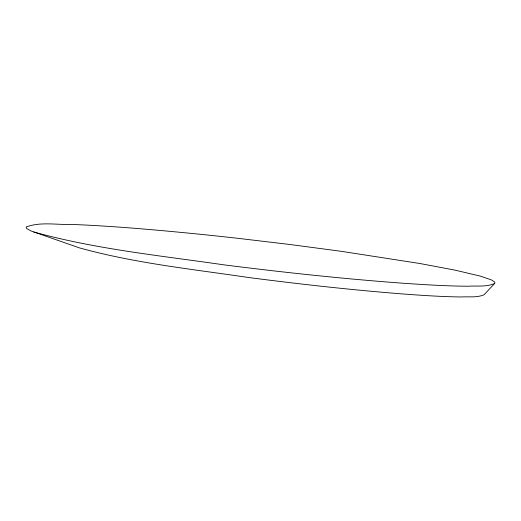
<?xml version="1.0" encoding="UTF-8"?>
<svg xmlns="http://www.w3.org/2000/svg" width="521" height="521" viewBox="0 0 521 521"><rect width="100%" height="100%" fill="white"/><g stroke="black" fill="none" stroke-linecap="round" stroke-linejoin="round"><path stroke-width="0.78" d="M494.65 283.476L494.95 282.701L494.488 281.835L491.179 279.803L480.206 276.084L454.97 270.132L419.952 263.522L341.522 251.35L290.119 244.525L238.709 238.41A402.004 37.199 7.8 0 0 190.315 233.291C151.005 229.474 111.644 226.01 72.172 224.447C57.069 225.007 40.547 221.555 26.2 226.954L26.486 228.406L31.169 231.031L79.42 247.879C134.555 263.177 191.819 269.096 248.276 277.465C300.356 284.212 352.574 290.067 404.941 294.124C423.71 295.498 442.498 296.749 461.326 296.963C468.835 296.482 477.06 297.856 484.1 294.73L494.65 283.476C486.477 287.169 476.897 285.625 468.158 286.224C446.406 286.075 424.68 284.72 402.987 283.222C343.17 278.833 283.522 272.379 224.023 264.863C160.422 255.622 95.884 249.207 33.787 232.008"/></g></svg>
